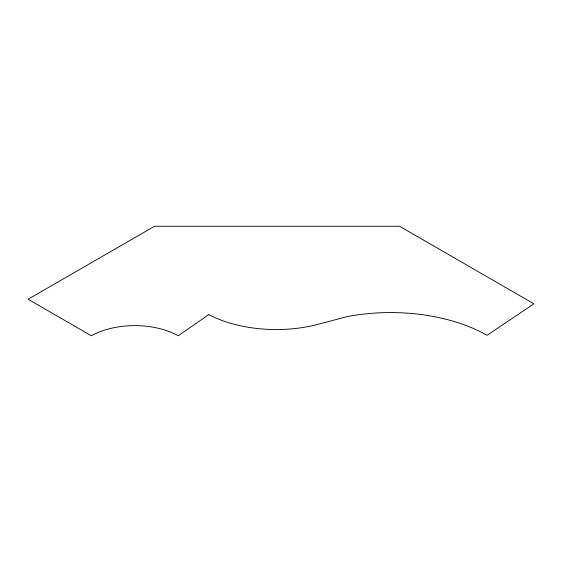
<?xml version="1.0" encoding="UTF-8"?>
<svg xmlns="http://www.w3.org/2000/svg" width="562" height="562" viewBox="0 0 562 562"><rect width="100%" height="100%" fill="white"/><g stroke="black" fill="none" stroke-linecap="round" stroke-linejoin="round"><path stroke-width="0.84" d="M208.692 314.608L178.259 335.753A62.642 36.165 0 0 0 91.325 335.753L28.1 299.251L154.55 226.247L399.547 226.247L533.9 303.817L487.121 335.31A137.859 79.593 0 0 0 347.133 316.624L316.736 324.667A101.097 58.364 0 0 1 208.692 314.608"/></g></svg>
